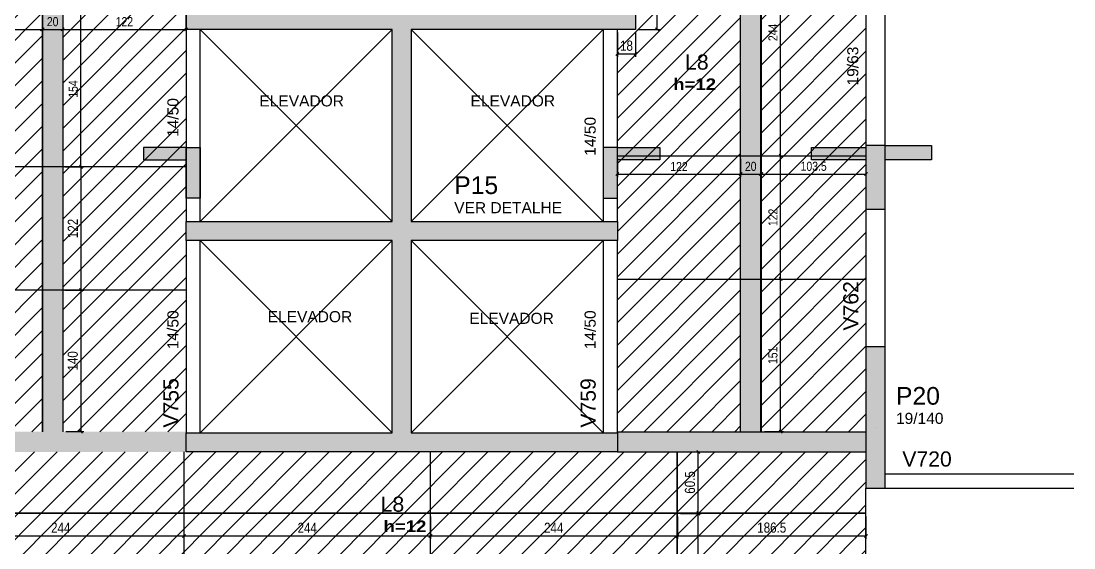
# Model space of a CAD drawing. Extents: x 3022 to 8661, y -614 to 3008.
# Drawn here: x 6127 to 7170, y 1190 to 1712 of the extents above; entities that cross this region are included whole.
import ezdxf

# ---------------------------------------------------------------- set-up
doc = ezdxf.new("R2010")
doc.units = 0
doc.header["$PDMODE"] = 34
for name, color, linetype in [('COTA', 241, 'Continuous'), ('MTH-230', 1, 'Continuous'), ('MTH-DIM-PILAR', 3, 'Continuous'), ('MTH-DIM-VIGA', 3, 'Continuous'), ('MTH-FACE-VIGA', 7, 'Continuous'), ('MTH-LINHA-SEÇÃO', 16, 'Continuous'), ('MTH-PILAR-SEGUE', 5, 'Continuous'), ('MTH-SOMBRA21', 150, 'Continuous'), ('MTH-SOMBRA25', 253, 'Continuous'), ('MTH-TIT1-PILAR', 5, 'Continuous'), ('MTH-TIT1-VIGA', 5, 'Continuous'), ('MTH-TXT-NEGRITO', 5, 'Continuous'), ('MTH-TXT-NOTAS', 3, 'Continuous'), ('Painéis', 200, 'Continuous')]:
    doc.layers.add(name, color=color, linetype=linetype)
doc.layers.add('Hachura', color=251, linetype='Continuous', lineweight=9)
doc.styles.add('COTA TECNICA', font='techl___.ttf', dxfattribs={"height": 10})
doc.styles.add('COTA TECNICA-50', font='techl___.ttf', dxfattribs={"height": 9})
doc.styles.add('TQS_ARIAL', font='arial.ttf')
doc.styles.add('TQS_ARIAL_BLACK', font='ariblk.ttf')
doc.dimstyles.new('COTA PAINEL-50', dxfattribs={"dimtxt": 9, "dimasz": 3, "dimexe": 3, "dimexo": 3, "dimgap": 3, "dimtad": 1, "dimdec": 1, "dimzin": 12, "dimdsep": 46, "dimtxsty": 'COTA TECNICA-50', "dimblk1": 'OBLIQUE', "dimblk2": 'OBLIQUE', "dimsah": 1, "dimcen": 0.9, "dimclrd": 4, "dimclre": 4, "dimclrt": 240, "dimadec": 1, "dimazin": 3, "dimtfac": 1, "dimtdec": 1, "dimtmove": 0, "dimatfit": 3, "dimfxl": 1, "dimtolj": 1, "dimtzin": 12, "dimarcsym": 0})
doc.dimstyles.new('PAINEL', dxfattribs={"dimtxt": 10, "dimasz": 3, "dimexe": 3, "dimexo": 3, "dimgap": 3, "dimtad": 1, "dimdec": 1, "dimzin": 12, "dimdsep": 46, "dimtxsty": 'COTA TECNICA', "dimblk1": 'OBLIQUE', "dimblk2": 'OBLIQUE', "dimsah": 1, "dimcen": 0.9, "dimclrd": 4, "dimclre": 4, "dimclrt": 240, "dimadec": 1, "dimazin": 3, "dimtfac": 1, "dimtdec": 1, "dimtmove": 0, "dimatfit": 3, "dimfxl": 1, "dimtolj": 1, "dimtzin": 12, "dimarcsym": 0})

# ---------------------------------------------------------------- blocks, each defined once
blk = doc.blocks.new('_Oblique')
at = {"color": 0, "linetype": 'ByBlock', "lineweight": -2}
blk.add_line((-0.5, -0.5), (0.5, 0.5), dxfattribs=at)
blk = doc.blocks.new('*D1276')
at = {"layer": 'COTA', "color": 4, "lineweight": -2, "transparency": 16777216}
for p, q in [((6044.6, 1221.4), (6044.6, 1199.3)), ((6288.6, 1221.4), (6288.6, 1199.3)), ((6044.6, 1202.3), (6288.6, 1202.3))]:
    blk.add_line(p, q, dxfattribs=at)
at = {"layer": 'Defpoints', "color": 0, "transparency": 16777216}
for p in [(6044.6, 1224.4), (6288.6, 1224.4), (6288.6, 1202.3)]:
    blk.add_point(p, dxfattribs=at)
at = {"layer": 'COTA', "color": 4, "lineweight": -2, "transparency": 16777216, "xscale": 3, "yscale": 3, "zscale": 3, "rotation": 180}
blk.add_blockref('_Oblique', (6044.6, 1202.3), dxfattribs=at)
at = {"layer": 'COTA', "color": 4, "lineweight": -2, "transparency": 16777216, "xscale": 3, "yscale": 3, "zscale": 3}
blk.add_blockref('_Oblique', (6288.6, 1202.3), dxfattribs=at)
at = {"layer": 'COTA', "color": 240, "transparency": 16777216, "insert": (6166.6, 1210.3), "char_height": 10, "attachment_point": 5, "style": 'COTA TECNICA'}
blk.add_mtext('\\A1;244', dxfattribs=at)
blk = doc.blocks.new('*D1277')
at = {"layer": 'COTA', "color": 4, "lineweight": -2, "transparency": 16777216}
for p, q in [((6288.6, 1221.4), (6288.6, 1199.3)), ((6532.6, 1221.4), (6532.6, 1199.3)), ((6288.6, 1202.3), (6532.6, 1202.3))]:
    blk.add_line(p, q, dxfattribs=at)
at = {"layer": 'Defpoints', "color": 0, "transparency": 16777216}
for p in [(6288.6, 1224.4), (6532.6, 1224.4), (6532.6, 1202.3)]:
    blk.add_point(p, dxfattribs=at)
at = {"layer": 'COTA', "color": 4, "lineweight": -2, "transparency": 16777216, "xscale": 3, "yscale": 3, "zscale": 3, "rotation": 180}
blk.add_blockref('_Oblique', (6288.6, 1202.3), dxfattribs=at)
at = {"layer": 'COTA', "color": 4, "lineweight": -2, "transparency": 16777216, "xscale": 3, "yscale": 3, "zscale": 3}
blk.add_blockref('_Oblique', (6532.6, 1202.3), dxfattribs=at)
at = {"layer": 'COTA', "color": 240, "transparency": 16777216, "insert": (6410.6, 1210.3), "char_height": 10, "attachment_point": 5, "style": 'COTA TECNICA'}
blk.add_mtext('\\A1;244', dxfattribs=at)
blk = doc.blocks.new('*D1278')
at = {"layer": 'COTA', "color": 4, "lineweight": -2, "transparency": 16777216}
for p, q in [((6532.6, 1221.4), (6532.6, 1199.3)), ((6776.6, 1221.4), (6776.6, 1199.3)), ((6532.6, 1202.3), (6776.6, 1202.3))]:
    blk.add_line(p, q, dxfattribs=at)
at = {"layer": 'Defpoints', "color": 0, "transparency": 16777216}
for p in [(6532.6, 1224.4), (6776.6, 1224.4), (6776.6, 1202.3)]:
    blk.add_point(p, dxfattribs=at)
at = {"layer": 'COTA', "color": 4, "lineweight": -2, "transparency": 16777216, "xscale": 3, "yscale": 3, "zscale": 3, "rotation": 180}
blk.add_blockref('_Oblique', (6532.6, 1202.3), dxfattribs=at)
at = {"layer": 'COTA', "color": 4, "lineweight": -2, "transparency": 16777216, "xscale": 3, "yscale": 3, "zscale": 3}
blk.add_blockref('_Oblique', (6776.6, 1202.3), dxfattribs=at)
at = {"layer": 'COTA', "color": 240, "transparency": 16777216, "insert": (6654.6, 1210.3), "char_height": 10, "attachment_point": 5, "style": 'COTA TECNICA'}
blk.add_mtext('\\A1;244', dxfattribs=at)
blk = doc.blocks.new('*D1279')
at = {"layer": 'COTA', "color": 4, "lineweight": -2, "transparency": 16777216}
for p, q in [((6777.1, 1221.4), (6777.1, 1199.3)), ((6963.6, 1221.4), (6963.6, 1199.3)), ((6777.1, 1202.3), (6963.6, 1202.3))]:
    blk.add_line(p, q, dxfattribs=at)
at = {"layer": 'Defpoints', "color": 0, "transparency": 16777216}
for p in [(6777.1, 1224.4), (6963.6, 1224.4), (6963.6, 1202.3)]:
    blk.add_point(p, dxfattribs=at)
at = {"layer": 'COTA', "color": 4, "lineweight": -2, "transparency": 16777216, "xscale": 3, "yscale": 3, "zscale": 3, "rotation": 180}
blk.add_blockref('_Oblique', (6777.1, 1202.3), dxfattribs=at)
at = {"layer": 'COTA', "color": 4, "lineweight": -2, "transparency": 16777216, "xscale": 3, "yscale": 3, "zscale": 3}
blk.add_blockref('_Oblique', (6963.6, 1202.3), dxfattribs=at)
at = {"layer": 'COTA', "color": 240, "transparency": 16777216, "insert": (6870.4, 1210.4), "char_height": 10, "attachment_point": 5, "style": 'COTA TECNICA'}
blk.add_mtext('\\A1;186.5', dxfattribs=at)
blk = doc.blocks.new('*D1280')
at = {"layer": 'COTA', "color": 4, "lineweight": -2, "transparency": 16777216}
for p, q in [((6780.1, 1224.4), (6800.6, 1224.4)), ((6797.6, 1123.4), (6797.6, 1224.4)), ((6780.1, 1123.4), (6800.6, 1123.4))]:
    blk.add_line(p, q, dxfattribs=at)
at = {"layer": 'Defpoints', "color": 0, "transparency": 16777216}
for p in [(6777.1, 1224.4), (6797.6, 1224.4), (6777.1, 1123.4)]:
    blk.add_point(p, dxfattribs=at)
at = {"layer": 'COTA', "color": 4, "lineweight": -2, "transparency": 16777216, "xscale": 3, "yscale": 3, "zscale": 3}
for p, rotation in [((6797.6, 1224.4), 90), ((6797.6, 1123.4), 270)]:
    blk.add_blockref('_Oblique', p, dxfattribs=dict(at, rotation=rotation))
at = {"layer": 'COTA', "color": 240, "transparency": 16777216, "insert": (6789.5, 1173.9), "char_height": 10, "attachment_point": 5, "rotation": 90, "style": 'COTA TECNICA'}
blk.add_mtext('\\A1;101', dxfattribs=at)
blk = doc.blocks.new('*D1281')
at = {"layer": 'COTA', "color": 4, "lineweight": -2, "transparency": 16777216}
for p, q in [((6780.1, 1285.4), (6800.6, 1285.4)), ((6797.6, 1224.9), (6797.6, 1285.4)), ((6780.1, 1224.9), (6800.6, 1224.9))]:
    blk.add_line(p, q, dxfattribs=at)
at = {"layer": 'Defpoints', "color": 0, "transparency": 16777216}
for p in [(6777.1, 1285.4), (6797.6, 1285.4), (6777.1, 1224.9)]:
    blk.add_point(p, dxfattribs=at)
at = {"layer": 'COTA', "color": 4, "lineweight": -2, "transparency": 16777216, "xscale": 3, "yscale": 3, "zscale": 3}
for p, rotation in [((6797.6, 1285.4), 90), ((6797.6, 1224.9), 270)]:
    blk.add_blockref('_Oblique', p, dxfattribs=dict(at, rotation=rotation))
at = {"layer": 'COTA', "color": 240, "transparency": 16777216, "insert": (6789.5, 1255.1), "char_height": 10, "attachment_point": 5, "rotation": 90, "style": 'COTA TECNICA'}
blk.add_mtext('\\A1;60.5', dxfattribs=at)
blk = doc.blocks.new('*D1253')
at = {"layer": 'COTA', "color": 4, "lineweight": -2, "transparency": 16777216}
for p, q in [((6171.6, 1721.4), (6189.6, 1721.4)), ((6186.6, 1567.4), (6186.6, 1721.4)), ((6171.6, 1567.4), (6189.6, 1567.4))]:
    blk.add_line(p, q, dxfattribs=at)
at = {"layer": 'Defpoints', "color": 0, "transparency": 16777216}
for p in [(6168.6, 1721.4), (6186.6, 1721.4), (6168.6, 1567.4)]:
    blk.add_point(p, dxfattribs=at)
at = {"layer": 'COTA', "color": 4, "lineweight": -2, "transparency": 16777216, "xscale": 3, "yscale": 3, "zscale": 3}
for p, rotation in [((6186.6, 1721.4), 90), ((6186.6, 1567.4), 270)]:
    blk.add_blockref('_Oblique', p, dxfattribs=dict(at, rotation=rotation))
at = {"layer": 'COTA', "color": 240, "transparency": 16777216, "insert": (6179, 1644.4), "char_height": 9, "attachment_point": 5, "rotation": 90, "style": 'COTA TECNICA-50'}
blk.add_mtext('\\A1;154', dxfattribs=at)
blk = doc.blocks.new('*D1255')
at = {"layer": 'COTA', "color": 4, "lineweight": -2, "transparency": 16777216}
for p, q in [((6044.6, 1718.4), (6044.6, 1700.4)), ((6148.1, 1718.4), (6148.1, 1700.4)), ((6044.6, 1703.4), (6148.1, 1703.4))]:
    blk.add_line(p, q, dxfattribs=at)
at = {"layer": 'Defpoints', "color": 0, "transparency": 16777216}
for p in [(6044.6, 1721.4), (6148.1, 1721.4), (6148.1, 1703.4)]:
    blk.add_point(p, dxfattribs=at)
at = {"layer": 'COTA', "color": 4, "lineweight": -2, "transparency": 16777216, "xscale": 3, "yscale": 3, "zscale": 3, "rotation": 180}
blk.add_blockref('_Oblique', (6044.6, 1703.4), dxfattribs=at)
at = {"layer": 'COTA', "color": 4, "lineweight": -2, "transparency": 16777216, "xscale": 3, "yscale": 3, "zscale": 3}
blk.add_blockref('_Oblique', (6148.1, 1703.4), dxfattribs=at)
at = {"layer": 'COTA', "color": 240, "transparency": 16777216, "insert": (6096.4, 1711.1), "char_height": 9, "attachment_point": 5, "style": 'COTA TECNICA-50'}
blk.add_mtext('\\A1;103.5', dxfattribs=at)
blk = doc.blocks.new('*D1256')
at = {"layer": 'COTA', "color": 4, "lineweight": -2, "transparency": 16777216}
for p, q in [((6148.6, 1718.4), (6148.6, 1700.4)), ((6168.6, 1718.4), (6168.6, 1700.4)), ((6148.6, 1703.4), (6168.6, 1703.4))]:
    blk.add_line(p, q, dxfattribs=at)
at = {"layer": 'Defpoints', "color": 0, "transparency": 16777216}
for p in [(6148.6, 1721.4), (6168.6, 1721.4), (6168.6, 1703.4)]:
    blk.add_point(p, dxfattribs=at)
at = {"layer": 'COTA', "color": 4, "lineweight": -2, "transparency": 16777216, "xscale": 3, "yscale": 3, "zscale": 3, "rotation": 180}
blk.add_blockref('_Oblique', (6148.6, 1703.4), dxfattribs=at)
at = {"layer": 'COTA', "color": 4, "lineweight": -2, "transparency": 16777216, "xscale": 3, "yscale": 3, "zscale": 3}
blk.add_blockref('_Oblique', (6168.6, 1703.4), dxfattribs=at)
at = {"layer": 'COTA', "color": 240, "transparency": 16777216, "insert": (6158.6, 1711), "char_height": 9, "attachment_point": 5, "style": 'COTA TECNICA-50'}
blk.add_mtext('\\A1;20', dxfattribs=at)
blk = doc.blocks.new('*D1257')
at = {"layer": 'COTA', "color": 4, "lineweight": -2, "transparency": 16777216}
for p, q in [((6168.6, 1718.4), (6168.6, 1700.4)), ((6290.6, 1718.4), (6290.6, 1700.4)), ((6168.6, 1703.4), (6290.6, 1703.4))]:
    blk.add_line(p, q, dxfattribs=at)
at = {"layer": 'Defpoints', "color": 0, "transparency": 16777216}
for p in [(6168.6, 1721.4), (6290.6, 1721.4), (6290.6, 1703.4)]:
    blk.add_point(p, dxfattribs=at)
at = {"layer": 'COTA', "color": 4, "lineweight": -2, "transparency": 16777216, "xscale": 3, "yscale": 3, "zscale": 3, "rotation": 180}
blk.add_blockref('_Oblique', (6168.6, 1703.4), dxfattribs=at)
at = {"layer": 'COTA', "color": 4, "lineweight": -2, "transparency": 16777216, "xscale": 3, "yscale": 3, "zscale": 3}
blk.add_blockref('_Oblique', (6290.6, 1703.4), dxfattribs=at)
at = {"layer": 'COTA', "color": 240, "transparency": 16777216, "insert": (6229.6, 1711), "char_height": 9, "attachment_point": 5, "style": 'COTA TECNICA-50'}
blk.add_mtext('\\A1;122', dxfattribs=at)
blk = doc.blocks.new('*D1282')
at = {"layer": 'COTA', "color": 4, "lineweight": -2, "transparency": 16777216}
for p, q in [((6170.6, 1567.4), (6189.6, 1567.4)), ((6186.6, 1567.4), (6186.6, 1445.4)), ((6170.6, 1445.4), (6189.6, 1445.4))]:
    blk.add_line(p, q, dxfattribs=at)
at = {"layer": 'Defpoints', "color": 0, "transparency": 16777216}
for p in [(6167.6, 1567.4), (6167.6, 1445.4), (6186.6, 1445.4)]:
    blk.add_point(p, dxfattribs=at)
at = {"layer": 'COTA', "color": 4, "lineweight": -2, "transparency": 16777216, "xscale": 3, "yscale": 3, "zscale": 3}
for p, rotation in [((6186.6, 1567.4), 90), ((6186.6, 1445.4), 270)]:
    blk.add_blockref('_Oblique', p, dxfattribs=dict(at, rotation=rotation))
at = {"layer": 'COTA', "color": 240, "transparency": 16777216, "insert": (6178.6, 1506.4), "char_height": 10, "attachment_point": 5, "rotation": 90, "style": 'COTA TECNICA'}
blk.add_mtext('\\A1;122', dxfattribs=at)
blk = doc.blocks.new('*D1283')
at = {"layer": 'COTA', "color": 4, "lineweight": -2, "transparency": 16777216}
for p, q in [((6170.6, 1445.4), (6189.6, 1445.4)), ((6186.6, 1445.4), (6186.6, 1305.4)), ((6171.6, 1305.4), (6189.6, 1305.4))]:
    blk.add_line(p, q, dxfattribs=at)
at = {"layer": 'Defpoints', "color": 0, "transparency": 16777216}
for p in [(6167.6, 1445.4), (6168.6, 1305.4), (6186.6, 1305.4)]:
    blk.add_point(p, dxfattribs=at)
at = {"layer": 'COTA', "color": 4, "lineweight": -2, "transparency": 16777216, "xscale": 3, "yscale": 3, "zscale": 3}
for p, rotation in [((6186.6, 1445.4), 90), ((6186.6, 1305.4), 270)]:
    blk.add_blockref('_Oblique', p, dxfattribs=dict(at, rotation=rotation))
at = {"layer": 'COTA', "color": 240, "transparency": 16777216, "insert": (6178.5, 1375.4), "char_height": 10, "attachment_point": 5, "rotation": 90, "style": 'COTA TECNICA'}
blk.add_mtext('\\A1;140', dxfattribs=at)
blk = doc.blocks.new('*D1244')
at = {"layer": 'COTA', "color": 4, "lineweight": -2, "transparency": 16777216}
for p, q in [((6717.6, 1575.4), (6717.6, 1557.2)), ((6839.6, 1575.4), (6839.6, 1557.2)), ((6717.6, 1560.2), (6839.6, 1560.2))]:
    blk.add_line(p, q, dxfattribs=at)
at = {"layer": 'Defpoints', "color": 0, "transparency": 16777216}
for p in [(6717.6, 1578.4), (6839.6, 1578.4), (6839.6, 1560.2)]:
    blk.add_point(p, dxfattribs=at)
at = {"layer": 'COTA', "color": 4, "lineweight": -2, "transparency": 16777216, "xscale": 3, "yscale": 3, "zscale": 3, "rotation": 180}
blk.add_blockref('_Oblique', (6717.6, 1560.2), dxfattribs=at)
at = {"layer": 'COTA', "color": 4, "lineweight": -2, "transparency": 16777216, "xscale": 3, "yscale": 3, "zscale": 3}
blk.add_blockref('_Oblique', (6839.6, 1560.2), dxfattribs=at)
at = {"layer": 'COTA', "color": 240, "transparency": 16777216, "insert": (6778.6, 1567.7), "char_height": 9, "attachment_point": 5, "style": 'COTA TECNICA-50'}
blk.add_mtext('\\A1;122', dxfattribs=at)
blk = doc.blocks.new('*D1245')
at = {"layer": 'COTA', "color": 4, "lineweight": -2, "transparency": 16777216}
for p, q in [((6839.6, 1575.4), (6839.6, 1557.2)), ((6859.6, 1575.4), (6859.6, 1557.2)), ((6839.6, 1560.2), (6859.6, 1560.2))]:
    blk.add_line(p, q, dxfattribs=at)
at = {"layer": 'Defpoints', "color": 0, "transparency": 16777216}
for p in [(6839.6, 1578.4), (6859.6, 1578.4), (6859.6, 1560.2)]:
    blk.add_point(p, dxfattribs=at)
at = {"layer": 'COTA', "color": 4, "lineweight": -2, "transparency": 16777216, "xscale": 3, "yscale": 3, "zscale": 3, "rotation": 180}
blk.add_blockref('_Oblique', (6839.6, 1560.2), dxfattribs=at)
at = {"layer": 'COTA', "color": 4, "lineweight": -2, "transparency": 16777216, "xscale": 3, "yscale": 3, "zscale": 3}
blk.add_blockref('_Oblique', (6859.6, 1560.2), dxfattribs=at)
at = {"layer": 'COTA', "color": 240, "transparency": 16777216, "insert": (6849.6, 1567.8), "char_height": 9, "attachment_point": 5, "style": 'COTA TECNICA-50'}
blk.add_mtext('\\A1;20', dxfattribs=at)
blk = doc.blocks.new('*D1246')
at = {"layer": 'COTA', "color": 4, "lineweight": -2, "transparency": 16777216}
for p, q in [((6860.1, 1575.4), (6860.1, 1557.2)), ((6963.6, 1575.4), (6963.6, 1557.2)), ((6860.1, 1560.2), (6963.6, 1560.2))]:
    blk.add_line(p, q, dxfattribs=at)
at = {"layer": 'Defpoints', "color": 0, "transparency": 16777216}
for p in [(6860.1, 1578.4), (6963.6, 1578.4), (6963.6, 1560.2)]:
    blk.add_point(p, dxfattribs=at)
at = {"layer": 'COTA', "color": 4, "lineweight": -2, "transparency": 16777216, "xscale": 3, "yscale": 3, "zscale": 3, "rotation": 180}
blk.add_blockref('_Oblique', (6860.1, 1560.2), dxfattribs=at)
at = {"layer": 'COTA', "color": 4, "lineweight": -2, "transparency": 16777216, "xscale": 3, "yscale": 3, "zscale": 3}
blk.add_blockref('_Oblique', (6963.6, 1560.2), dxfattribs=at)
at = {"layer": 'COTA', "color": 240, "transparency": 16777216, "insert": (6911.9, 1567.9), "char_height": 9, "attachment_point": 5, "style": 'COTA TECNICA-50'}
blk.add_mtext('\\A1;103.5', dxfattribs=at)
blk = doc.blocks.new('*D1247')
at = {"layer": 'COTA', "color": 4, "lineweight": -2, "transparency": 16777216}
for p, q in [((6863.1, 1456.4), (6882.2, 1456.4)), ((6879.2, 1305.4), (6879.2, 1456.4)), ((6863.1, 1305.4), (6882.2, 1305.4))]:
    blk.add_line(p, q, dxfattribs=at)
at = {"layer": 'Defpoints', "color": 0, "transparency": 16777216}
for p in [(6860.1, 1456.4), (6879.2, 1456.4), (6860.1, 1305.4)]:
    blk.add_point(p, dxfattribs=at)
at = {"layer": 'COTA', "color": 4, "lineweight": -2, "transparency": 16777216, "xscale": 3, "yscale": 3, "zscale": 3}
for p, rotation in [((6879.2, 1456.4), 90), ((6879.2, 1305.4), 270)]:
    blk.add_blockref('_Oblique', p, dxfattribs=dict(at, rotation=rotation))
at = {"layer": 'COTA', "color": 240, "transparency": 16777216, "insert": (6871.6, 1380.9), "char_height": 9, "attachment_point": 5, "rotation": 90, "style": 'COTA TECNICA-50'}
blk.add_mtext('\\A1;151', dxfattribs=at)
blk = doc.blocks.new('*D1248')
at = {"layer": 'COTA', "color": 4, "lineweight": -2, "transparency": 16777216}
for p, q in [((6879.2, 1456.4), (6879.2, 1578.4)), ((6863.1, 1456.4), (6882.2, 1456.4))]:
    blk.add_line(p, q, dxfattribs=at)
at = {"layer": 'Defpoints', "color": 0, "transparency": 16777216}
for p in [(6879.2, 1578.4), (6879.2, 1578.4), (6860.1, 1456.4)]:
    blk.add_point(p, dxfattribs=at)
at = {"layer": 'COTA', "color": 4, "lineweight": -2, "transparency": 16777216, "xscale": 3, "yscale": 3, "zscale": 3}
for p, rotation in [((6879.2, 1578.4), 90), ((6879.2, 1456.4), 270)]:
    blk.add_blockref('_Oblique', p, dxfattribs=dict(at, rotation=rotation))
at = {"layer": 'COTA', "color": 240, "transparency": 16777216, "insert": (6871.6, 1517.4), "char_height": 9, "attachment_point": 5, "rotation": 90, "style": 'COTA TECNICA-50'}
blk.add_mtext('\\A1;122', dxfattribs=at)
blk = doc.blocks.new('*D1249')
at = {"layer": 'COTA', "color": 4, "lineweight": -2, "transparency": 16777216}
for p, q in [((6863.1, 1822.4), (6882.2, 1822.4)), ((6879.2, 1578.4), (6879.2, 1822.4))]:
    blk.add_line(p, q, dxfattribs=at)
at = {"layer": 'Defpoints', "color": 0, "transparency": 16777216}
for p in [(6860.1, 1822.4), (6879.2, 1822.4), (6879.2, 1578.4)]:
    blk.add_point(p, dxfattribs=at)
at = {"layer": 'COTA', "color": 4, "lineweight": -2, "transparency": 16777216, "xscale": 3, "yscale": 3, "zscale": 3}
for p, rotation in [((6879.2, 1822.4), 90), ((6879.2, 1578.4), 270)]:
    blk.add_blockref('_Oblique', p, dxfattribs=dict(at, rotation=rotation))
at = {"layer": 'COTA', "color": 240, "transparency": 16777216, "insert": (6871.6, 1700.4), "char_height": 9, "attachment_point": 5, "rotation": 90, "style": 'COTA TECNICA-50'}
blk.add_mtext('\\A1;244', dxfattribs=at)
blk = doc.blocks.new('*D1250')
at = {"layer": 'COTA', "color": 4, "lineweight": -2, "transparency": 16777216}
for p, q in [((6738.6, 1822.4), (6760, 1822.4)), ((6757, 1703.4), (6757, 1822.4)), ((6738.6, 1703.4), (6760, 1703.4))]:
    blk.add_line(p, q, dxfattribs=at)
at = {"layer": 'Defpoints', "color": 0, "transparency": 16777216}
for p in [(6735.6, 1822.4), (6757, 1822.4), (6735.6, 1703.4)]:
    blk.add_point(p, dxfattribs=at)
at = {"layer": 'COTA', "color": 4, "lineweight": -2, "transparency": 16777216, "xscale": 3, "yscale": 3, "zscale": 3}
for p, rotation in [((6757, 1822.4), 90), ((6757, 1703.4), 270)]:
    blk.add_blockref('_Oblique', p, dxfattribs=dict(at, rotation=rotation))
at = {"layer": 'COTA', "color": 240, "transparency": 16777216, "insert": (6748.9, 1762.9), "char_height": 10, "attachment_point": 5, "rotation": 90, "style": 'COTA TECNICA'}
blk.add_mtext('\\A1;119', dxfattribs=at)
blk = doc.blocks.new('*D1251')
at = {"layer": 'COTA', "color": 4, "lineweight": -2, "transparency": 16777216}
for p, q in [((6717.6, 1700.4), (6717.6, 1676.1)), ((6735.6, 1700.4), (6735.6, 1676.1)), ((6717.6, 1679.1), (6735.6, 1679.1))]:
    blk.add_line(p, q, dxfattribs=at)
at = {"layer": 'Defpoints', "color": 0, "transparency": 16777216}
for p in [(6717.6, 1703.4), (6735.6, 1703.4), (6735.6, 1679.1)]:
    blk.add_point(p, dxfattribs=at)
at = {"layer": 'COTA', "color": 4, "lineweight": -2, "transparency": 16777216, "xscale": 3, "yscale": 3, "zscale": 3, "rotation": 180}
blk.add_blockref('_Oblique', (6717.6, 1679.1), dxfattribs=at)
at = {"layer": 'COTA', "color": 4, "lineweight": -2, "transparency": 16777216, "xscale": 3, "yscale": 3, "zscale": 3}
blk.add_blockref('_Oblique', (6735.6, 1679.1), dxfattribs=at)
at = {"layer": 'COTA', "color": 240, "transparency": 16777216, "insert": (6726.6, 1687.2), "char_height": 10, "attachment_point": 5, "style": 'COTA TECNICA'}
blk.add_mtext('\\A1;18', dxfattribs=at)

msp = doc.modelspace()

# ---------------------------------------------------------------- hatches: boundary and pattern name
at = {"layer": 'Hachura', "linetype": 'ByBlock'}
h = msp.add_hatch(dxfattribs=at)
h.set_pattern_fill('ANSI31', color=256, scale=5)
h.set_pattern_definition([(45, (-39.196, -112.321), (-11.22532, 11.22532), [])])
h.paths.add_polyline_path([(4677.14, 1249.35), (4677.14, 1195.85), (4677.14, 1184.35), (4824.14, 1184.35), (4824.14, 1249.35)])
h.paths.add_polyline_path([(4677.14, 1183.85), (4677.14, 1176.85), (4677.14, 1123.35), (4824.14, 1123.35), (4824.14, 1183.85)])
h.paths.add_polyline_path([(4824.14, 1183.85), (4824.14, 1123.35), (4836.64, 1123.35), (4855.64, 1123.35), (5068.14, 1123.35), (5068.14, 1183.85)])
h.paths.add_polyline_path([(4855.64, 1249.35), (4836.64, 1249.35), (4824.14, 1249.35), (4824.14, 1184.35), (5068.14, 1184.35), (5068.14, 1249.35)])
h.paths.add_polyline_path([(5312.14, 1184.35), (5312.14, 1249.35), (5068.14, 1249.35), (5068.14, 1184.35)])
h.paths.add_polyline_path([(5068.14, 1183.85), (5068.14, 1123.35), (5312.14, 1123.35), (5312.14, 1183.85)])
h.paths.add_polyline_path([(5312.64, 1183.85), (5312.64, 1123.35), (5556.64, 1123.35), (5556.64, 1183.85)])
h.paths.add_polyline_path([(5556.64, 1184.35), (5556.64, 1249.35), (5312.64, 1249.35), (5312.64, 1184.35)])
h.paths.add_polyline_path([(5800.64, 1184.35), (5800.64, 1249.35), (5575.64, 1249.35), (5556.64, 1249.35), (5556.64, 1184.35)])
h.paths.add_polyline_path([(5556.64, 1183.85), (5556.64, 1123.35), (5575.64, 1123.35), (5800.64, 1123.35), (5800.64, 1183.85)])
h.paths.add_polyline_path([(5800.64, 1183.85), (5800.64, 1123.35), (5864.64, 1123.35), (5864.64, 1128.35), (6044.64, 1128.35), (6044.64, 1183.85)])
h.paths.add_polyline_path([(6044.64, 1184.35), (6044.64, 1249.35), (6025.64, 1249.35), (5800.64, 1249.35), (5800.64, 1184.35)])
h.paths.add_polyline_path([(6288.64, 1224.85), (6288.64, 1285.35), (6044.64, 1285.35), (6044.64, 1249.35), (6044.64, 1224.85)])
h.paths.add_polyline_path([(6288.64, 1123.35), (6288.64, 1224.35), (6044.64, 1224.35), (6044.64, 1128.35), (6044.64, 1123.35)])
h.paths.add_polyline_path([(6414.14, 1123.35), (6414.14, 1128.35), (6532.64, 1128.35), (6532.64, 1224.35), (6288.64, 1224.35), (6288.64, 1123.35)])
h.paths.add_polyline_path([(6532.64, 1224.85), (6532.64, 1285.35), (6288.64, 1285.35), (6288.64, 1224.85)])
h.paths.add_polyline_path([(6776.64, 1224.85), (6776.64, 1285.35), (6717.64, 1285.35), (6532.64, 1285.35), (6532.64, 1224.85)])
h.paths.add_polyline_path([(6776.64, 1123.35), (6776.64, 1224.35), (6532.64, 1224.35), (6532.64, 1128.35), (6594.14, 1128.35), (6594.14, 1123.35)])
h.paths.add_polyline_path([(6963.64, 1123.35), (6963.64, 1128.35), (6963.64, 1224.35), (6777.14, 1224.35), (6777.14, 1123.35)])
h.paths.add_polyline_path([(6963.64, 1224.85), (6963.64, 1249.35), (6963.64, 1285.35), (6777.14, 1285.35), (6777.14, 1224.85)])
h.paths.add_polyline_path([(6839.64, 1456.35), (6717.64, 1456.35), (6717.64, 1305.35), (6839.64, 1305.35)])
h.paths.add_polyline_path([(6860.14, 1305.35), (6963.64, 1305.35), (6963.64, 1389.35), (6963.64, 1456.35), (6860.14, 1456.35)])
h.paths.add_polyline_path([(6963.64, 1578.35), (6860.14, 1578.35), (6860.14, 1456.35), (6963.64, 1456.35)])
h.paths.add_polyline_path([(6839.64, 1578.35), (6717.64, 1578.35), (6717.64, 1513.35), (6717.64, 1494.35), (6717.64, 1456.35), (6839.64, 1456.35)])
h.paths.add_polyline_path([(6839.64, 1822.35), (6735.64, 1822.35), (6735.64, 1722.35), (6735.64, 1703.35), (6717.64, 1703.35), (6717.64, 1578.35), (6839.64, 1578.35)])
h.paths.add_polyline_path([(6860.14, 1578.35), (6963.64, 1578.35), (6963.64, 1822.35), (6860.14, 1822.35)])
h.paths.add_polyline_path([(6963.64, 1965.35), (6860.14, 1965.35), (6860.14, 1822.35), (6963.64, 1822.35), (6963.64, 1899.35)])
h.paths.add_polyline_path([(6839.64, 1965.35), (6735.64, 1965.35), (6735.64, 1822.35), (6839.64, 1822.35)])
h.paths.add_polyline_path([(6044.64, 1721.35), (6148.14, 1721.35), (6148.14, 1965.35), (6044.64, 1965.35), (6044.64, 1899.35)])
h.paths.add_polyline_path([(6044.64, 1567.35), (6148.14, 1567.35), (6148.14, 1721.35), (6044.64, 1721.35)])
h.paths.add_polyline_path([(6044.64, 1445.35), (6148.14, 1445.35), (6148.14, 1567.35), (6044.64, 1567.35)])
h.paths.add_polyline_path([(6148.14, 1445.35), (6044.64, 1445.35), (6044.64, 1389.35), (6044.64, 1305.35), (6148.14, 1305.35)])
h.paths.add_polyline_path([(6290.64, 1305.35), (6290.64, 1445.35), (6168.64, 1445.35), (6168.64, 1305.35)])
h.paths.add_polyline_path([(6290.64, 1445.35), (6290.64, 1494.35), (6290.64, 1513.35), (6290.64, 1567.35), (6168.64, 1567.35), (6168.64, 1445.35)])
h.paths.add_polyline_path([(6290.64, 1703.35), (6290.64, 1721.35), (6168.64, 1721.35), (6168.64, 1567.35), (6290.64, 1567.35)])
at = {"layer": 'Hachura'}
h = msp.add_hatch(color=256, dxfattribs=at)
h.dxf.hatch_style = 1
h.paths.add_polyline_path([(6168.64, 1965.35), (6148.64, 1965.35), (6148.64, 1721.35), (6168.64, 1721.35)])
h.paths.add_polyline_path([(6168.64, 1721.35), (6148.64, 1721.35), (6148.64, 1305.35), (6168.64, 1305.35)])
h = msp.add_hatch(color=256, dxfattribs=at)
h.dxf.hatch_style = 1
h.paths.add_polyline_path([(6859.64, 1965.35), (6839.64, 1965.35), (6839.64, 1578.35), (6859.64, 1578.35)])
h.paths.add_polyline_path([(6859.64, 1578.35), (6839.64, 1578.35), (6839.64, 1456.35), (6859.64, 1456.35)])
h.paths.add_polyline_path([(6859.64, 1456.35), (6839.64, 1456.35), (6839.64, 1305.35), (6859.64, 1305.35)])
h = msp.add_hatch(color=256, dxfattribs=at)
h.dxf.hatch_style = 1
h.paths.add_polyline_path([(6044.64, 1305.35), (6044.64, 1285.35), (6290.64, 1285.35), (6290.64, 1305.35)])
h.paths.add_polyline_path([(6963.64, 1285.35), (6963.64, 1305.35), (6717.64, 1305.35), (6717.64, 1304.35), (6717.64, 1285.35)])

# ---------------------------------------------------------------- linework, layer by layer
at = {"layer": 'MTH-230', "linetype": 'Continuous'}
for p, q in [((6304.64, 1703.35), (6494.64, 1513.35)), ((6494.64, 1703.35), (6304.64, 1513.35)), ((6513.64, 1703.35), (6703.64, 1513.35)), ((6703.64, 1703.35), (6513.64, 1513.35)), ((6304.64, 1494.35), (6494.64, 1304.35)), ((6494.64, 1494.35), (6304.64, 1304.35)), ((6513.64, 1494.35), (6703.64, 1304.35)), ((6703.64, 1494.35), (6513.64, 1304.35))]:
    msp.add_line(p, q, dxfattribs=at)
at = {"layer": 'MTH-FACE-VIGA', "linetype": 'Continuous'}
for p, q in [((6963.64, 1899.35), (6963.64, 1389.35)), ((6982.64, 1389.35), (6982.64, 1899.35)), ((6290.64, 1703.35), (6290.64, 1513.35)), ((6304.64, 1513.35), (6304.64, 1703.35)), ((6703.64, 1703.35), (6703.64, 1513.35)), ((6717.64, 1513.35), (6717.64, 1703.35)), ((6290.64, 1494.35), (6290.64, 1304.35)), ((6304.64, 1304.35), (6304.64, 1494.35)), ((6703.64, 1494.35), (6703.64, 1304.35)), ((6717.64, 1304.35), (6717.64, 1494.35)), ((7169.56, 1263.35), (6982.64, 1263.35)), ((6982.64, 1249.35), (7169.56, 1249.35))]:
    msp.add_line(p, q, dxfattribs=at)
at = {"layer": 'MTH-LINHA-SEÇÃO', "linetype": 'Continuous'}
for points in [[(6290.64, 1586.42), (6248.64, 1586.42), (6248.64, 1574.42), (6290.64, 1574.42), (6290.64, 1586.42)], [(6290.64, 1536.42), (6290.64, 1586.42), (6304.64, 1586.42), (6304.64, 1536.42), (6290.64, 1536.42)], [(6717.64, 1536.42), (6717.64, 1586.42), (6703.64, 1586.42), (6703.64, 1536.42), (6717.64, 1536.42)], [(6717.64, 1586.42), (6759.64, 1586.42), (6759.64, 1574.42), (6717.64, 1574.42), (6717.64, 1586.42)], [(6909.64, 1586.42), (6963.64, 1586.42), (6963.64, 1574.42), (6909.64, 1574.42), (6909.64, 1586.42)], [(6982.64, 1525.42), (6982.64, 1588.42), (6963.64, 1588.42), (6963.64, 1525.42), (6982.64, 1525.42)], [(6982.64, 1588.42), (7028.64, 1588.42), (7028.64, 1574.42), (6982.64, 1574.42), (6982.64, 1588.42)]]:
    msp.add_lwpolyline(points, dxfattribs=at)
at = {"layer": 'MTH-PILAR-SEGUE', "linetype": 'Continuous'}
msp.add_line((6973.14, 1309.35), (6973.14, 1309.35), dxfattribs=at)
for points in [[(6494.64, 1304.35), (6494.64, 1494.35), (6290.64, 1494.35), (6290.64, 1513.35), (6494.64, 1513.35), (6494.64, 1703.35), (6290.64, 1703.35), (6290.64, 1722.35), (6735.64, 1722.35), (6735.64, 1703.35), (6513.64, 1703.35), (6513.64, 1513.35), (6717.64, 1513.35), (6717.64, 1494.35), (6513.64, 1494.35), (6513.64, 1304.35), (6717.64, 1304.35), (6717.64, 1285.35), (6290.64, 1285.35), (6290.64, 1304.35), (6494.64, 1304.35)], [(6963.64, 1249.35), (6982.64, 1249.35), (6982.64, 1389.35), (6963.64, 1389.35), (6963.64, 1249.35)]]:
    msp.add_lwpolyline(points, dxfattribs=at)
at = {"layer": 'MTH-SOMBRA21', "linetype": 'Continuous'}
for points in [[(6290.64, 1586.42), (6248.64, 1586.42), (6248.64, 1574.42)], [(6290.64, 1586.42), (6248.64, 1574.42), (6290.64, 1574.42)], [(6290.64, 1586.42), (6290.64, 1574.42), (6290.64, 1586.42)], [(6290.64, 1536.42), (6290.64, 1586.42), (6304.64, 1586.42)], [(6290.64, 1536.42), (6304.64, 1586.42), (6304.64, 1536.42)], [(6717.64, 1536.42), (6717.64, 1586.42), (6703.64, 1586.42)], [(6717.64, 1536.42), (6703.64, 1586.42), (6703.64, 1536.42)], [(6717.64, 1586.42), (6759.64, 1586.42), (6759.64, 1574.42)], [(6717.64, 1586.42), (6759.64, 1574.42), (6717.64, 1574.42)], [(6717.64, 1586.42), (6717.64, 1574.42), (6717.64, 1586.42)], [(6909.64, 1586.42), (6963.64, 1586.42), (6963.64, 1574.42)], [(6909.64, 1586.42), (6963.64, 1574.42), (6909.64, 1574.42)], [(6909.64, 1586.42), (6909.64, 1574.42), (6909.64, 1586.42)], [(6982.64, 1525.42), (6982.64, 1588.42), (6963.64, 1588.42)], [(6982.64, 1525.42), (6963.64, 1588.42), (6963.64, 1525.42)], [(6982.64, 1588.42), (7028.64, 1588.42), (7028.64, 1574.42)], [(6982.64, 1588.42), (7028.64, 1574.42), (6982.64, 1574.42)], [(6982.64, 1588.42), (6982.64, 1574.42), (6982.64, 1588.42)], [(6290.64, 1536.42), (6304.64, 1536.42), (6290.64, 1536.42)], [(6717.64, 1536.42), (6703.64, 1536.42), (6717.64, 1536.42)], [(6982.64, 1525.42), (6963.64, 1525.42), (6982.64, 1525.42)]]:
    msp.add_solid(points, dxfattribs=at)
at = {"layer": 'MTH-SOMBRA25', "linetype": 'Continuous'}
for points in [[(6735.64, 1722.35), (6494.64, 1703.35), (6290.64, 1703.35)], [(6735.64, 1722.35), (6290.64, 1703.35), (6290.64, 1722.35)], [(6513.64, 1703.35), (6494.64, 1703.35), (6735.64, 1722.35)], [(6513.64, 1703.35), (6735.64, 1722.35), (6735.64, 1703.35)], [(6513.64, 1703.35), (6494.64, 1513.35), (6494.64, 1703.35)], [(6513.64, 1494.35), (6494.64, 1513.35), (6513.64, 1703.35)], [(6513.64, 1513.35), (6513.64, 1494.35), (6513.64, 1703.35)], [(6494.64, 1513.35), (6494.64, 1494.35), (6290.64, 1494.35)], [(6494.64, 1513.35), (6290.64, 1494.35), (6290.64, 1513.35)], [(6513.64, 1304.35), (6494.64, 1304.35), (6494.64, 1513.35)], [(6494.64, 1304.35), (6494.64, 1494.35), (6494.64, 1513.35)], [(6513.64, 1494.35), (6513.64, 1304.35), (6494.64, 1513.35)], [(6513.64, 1513.35), (6717.64, 1513.35), (6717.64, 1494.35)], [(6513.64, 1513.35), (6717.64, 1494.35), (6513.64, 1494.35)], [(6963.64, 1249.35), (6982.64, 1249.35), (6982.64, 1389.35)], [(6963.64, 1249.35), (6982.64, 1389.35), (6963.64, 1389.35)], [(6963.64, 1249.35), (6963.64, 1389.35), (6963.64, 1249.35)], [(6290.64, 1285.35), (6290.64, 1304.35), (6494.64, 1304.35)], [(6290.64, 1285.35), (6494.64, 1304.35), (6717.64, 1285.35)], [(6717.64, 1285.35), (6494.64, 1304.35), (6513.64, 1304.35)], [(6717.64, 1304.35), (6717.64, 1285.35), (6513.64, 1304.35)]]:
    msp.add_solid(points, dxfattribs=at)
at = {"layer": 'Painéis'}
for p, q in [((6148.14, 1965.35), (6148.14, 1305.35)), ((6148.64, 1965.35), (6148.64, 1305.35)), ((6168.64, 1965.35), (6168.64, 1305.35)), ((6839.64, 1305.35), (6839.64, 1965.35)), ((6859.64, 1305.35), (6859.64, 1965.35)), ((6860.14, 1305.35), (6860.14, 1965.35)), ((6717.64, 1578.35), (6963.64, 1578.35)), ((6290.64, 1567.35), (6044.64, 1567.35)), ((6717.64, 1456.35), (6963.64, 1456.35)), ((6290.64, 1445.35), (6044.64, 1445.35)), ((6717.64, 1305.35), (6963.64, 1305.35)), ((6288.64, 1123.35), (6288.64, 1285.35)), ((6532.64, 1128.35), (6532.64, 1285.35)), ((6717.64, 1285.35), (6963.64, 1285.35)), ((6776.64, 1123.35), (6776.64, 1285.35)), ((6777.14, 1123.35), (6777.14, 1285.35)), ((6963.64, 1128.35), (6963.64, 1249.35)), ((6963.64, 1224.85), (6044.64, 1224.85)), ((6963.64, 1224.35), (6044.64, 1224.35))]:
    msp.add_line(p, q, dxfattribs=at)

# ---------------------------------------------------------------- texts
at = {"layer": 'MTH-DIM-PILAR', "linetype": 'Continuous', "style": 'TQS_ARIAL'}
for s, p in [('VER DETALHE', (6556.09, 1521.49)), ('19/140', (6993.41, 1313.06))]:
    msp.add_text(s, height=11, dxfattribs=at).set_placement(p)
at = {"layer": 'MTH-DIM-VIGA', "linetype": 'Continuous', "style": 'TQS_ARIAL'}
for s, p in [('19/63', (6956.14, 1647.85)), ('14/50', (6283.14, 1596.96)), ('14/50', (6696.14, 1578.35)), ('14/50', (6283.14, 1386.95)), ('14/50', (6696.14, 1386.95))]:
    msp.add_text(s, height=11, rotation=90, dxfattribs=at).set_placement(p)
at = {"layer": 'MTH-TIT1-PILAR', "linetype": 'Continuous', "style": 'TQS_ARIAL'}
for s, p in [('P15', (6556.09, 1540.49)), ('P20', (6993.41, 1332.06))]:
    msp.add_text(s, height=17.5, dxfattribs=at).set_placement(p)
at = {"layer": 'MTH-TIT1-VIGA', "linetype": 'Continuous', "style": 'TQS_ARIAL'}
for s, p in [('L8', (6784.63, 1663.54)), ('V720', (6999.66, 1270.85)), ('L8', (6483.3, 1226.17))]:
    msp.add_text(s, height=15, dxfattribs=at).set_placement(p)
for s, p in [('V762', (6956.14, 1405.36)), ('V755', (6283.14, 1309.35)), ('V759', (6696.14, 1309.35))]:
    msp.add_text(s, height=15, rotation=90, dxfattribs=at).set_placement(p)
at = {"layer": 'MTH-TXT-NEGRITO', "color": 3, "linetype": 'Continuous', "style": 'TQS_ARIAL_BLACK'}
for p in [(6772.87, 1643.38), (6486.11, 1206.01)]:
    msp.add_text('h=12', height=11.5, dxfattribs=at).set_placement(p)
at = {"layer": 'MTH-TXT-NOTAS', "linetype": 'Continuous', "style": 'TQS_ARIAL'}
for p in [(6363.26, 1627.15), (6572.26, 1627.15), (6371.43, 1413.66), (6571.03, 1412.03)]:
    msp.add_text('ELEVADOR', height=11, dxfattribs=at).set_placement(p)

# ---------------------------------------------------------------- dimensions: what is measured, and where the dimension line sits
at = {"layer": 'COTA'}
for base, p1, p2, dimstyle, picture, middle in [((6757.03, 1822.35), (6735.64, 1703.35), (6735.64, 1822.35), 'PAINEL', '*D1250', (6748.94, 1762.85)), ((6186.61, 1721.35), (6168.64, 1567.35), (6168.64, 1721.35), 'COTA PAINEL-50', '*D1253', (6179.01, 1644.35)), ((6186.61, 1445.35), (6167.64, 1567.35), (6167.64, 1445.35), 'PAINEL', '*D1282', (6178.55, 1506.35)), ((6879.2, 1456.35), (6860.14, 1305.35), (6860.14, 1456.35), 'COTA PAINEL-50', '*D1247', (6871.6, 1380.85)), ((6797.62, 1285.35), (6777.14, 1224.85), (6777.14, 1285.35), 'PAINEL', '*D1281', (6789.51, 1255.1)), ((6797.62, 1224.35), (6777.14, 1123.35), (6777.14, 1224.35), 'PAINEL', '*D1280', (6789.52, 1173.85))]:
    dim = msp.add_linear_dim(base=base, p1=p1, p2=p2, angle=90, dimstyle=dimstyle, dxfattribs=at)
    dim.commit()
    dim.dimension.update_dxf_attribs({"geometry": picture, "text_midpoint": middle})
for base, p1, p2, dimstyle, picture, middle in [((6879.2, 1822.35), (6879.2, 1578.35), (6860.14, 1822.35), 'COTA PAINEL-50', '*D1249', (6871.64, 1700.35)), ((6879.2, 1578.35), (6860.14, 1456.35), (6879.2, 1578.35), 'COTA PAINEL-50', '*D1248', (6871.65, 1517.35)), ((6186.61, 1305.35), (6167.64, 1445.35), (6168.64, 1305.35), 'PAINEL', '*D1283', (6178.51, 1375.35))]:
    dim = msp.add_linear_dim(base=base, p1=p1, p2=p2, angle=90, dimstyle=dimstyle, override={"dimtmove": 1}, dxfattribs=at)
    dim.commit()
    dim.dimension.update_dxf_attribs({"geometry": picture, "text_midpoint": middle})
for base, p1, p2, dimstyle, picture, middle in [((6148.14, 1703.44), (6044.64, 1721.35), (6148.14, 1721.35), 'COTA PAINEL-50', '*D1255', (6096.39, 1711.14)), ((6168.64, 1703.44), (6148.64, 1721.35), (6168.64, 1721.35), 'COTA PAINEL-50', '*D1256', (6158.64, 1711.04)), ((6735.64, 1679.1), (6717.64, 1703.35), (6735.64, 1703.35), 'PAINEL', '*D1251', (6726.64, 1687.2)), ((6839.64, 1560.16), (6717.64, 1578.35), (6839.64, 1578.35), 'COTA PAINEL-50', '*D1244', (6778.64, 1567.71)), ((6963.64, 1560.16), (6860.14, 1578.35), (6963.64, 1578.35), 'COTA PAINEL-50', '*D1246', (6911.89, 1567.86)), ((6288.64, 1202.27), (6044.64, 1224.35), (6288.64, 1224.35), 'PAINEL', '*D1276', (6166.64, 1210.34)), ((6963.64, 1202.27), (6777.14, 1224.35), (6963.64, 1224.35), 'PAINEL', '*D1279', (6870.39, 1210.4))]:
    dim = msp.add_linear_dim(base=base, p1=p1, p2=p2, dimstyle=dimstyle, dxfattribs=at)
    dim.commit()
    dim.dimension.update_dxf_attribs({"geometry": picture, "text_midpoint": middle})
for base, p1, p2, dimstyle, picture, middle in [((6290.64, 1703.44), (6168.64, 1721.35), (6290.64, 1721.35), 'COTA PAINEL-50', '*D1257', (6229.64, 1711)), ((6859.64, 1560.16), (6839.64, 1578.35), (6859.64, 1578.35), 'COTA PAINEL-50', '*D1245', (6849.64, 1567.75)), ((6532.64, 1202.27), (6288.64, 1224.35), (6532.64, 1224.35), 'PAINEL', '*D1277', (6410.64, 1210.34)), ((6776.64, 1202.27), (6532.64, 1224.35), (6776.64, 1224.35), 'PAINEL', '*D1278', (6654.64, 1210.34))]:
    dim = msp.add_linear_dim(base=base, p1=p1, p2=p2, dimstyle=dimstyle, override={"dimtmove": 1}, dxfattribs=at)
    dim.commit()
    dim.dimension.update_dxf_attribs({"geometry": picture, "text_midpoint": middle})

doc.saveas('drawing.dxf')
